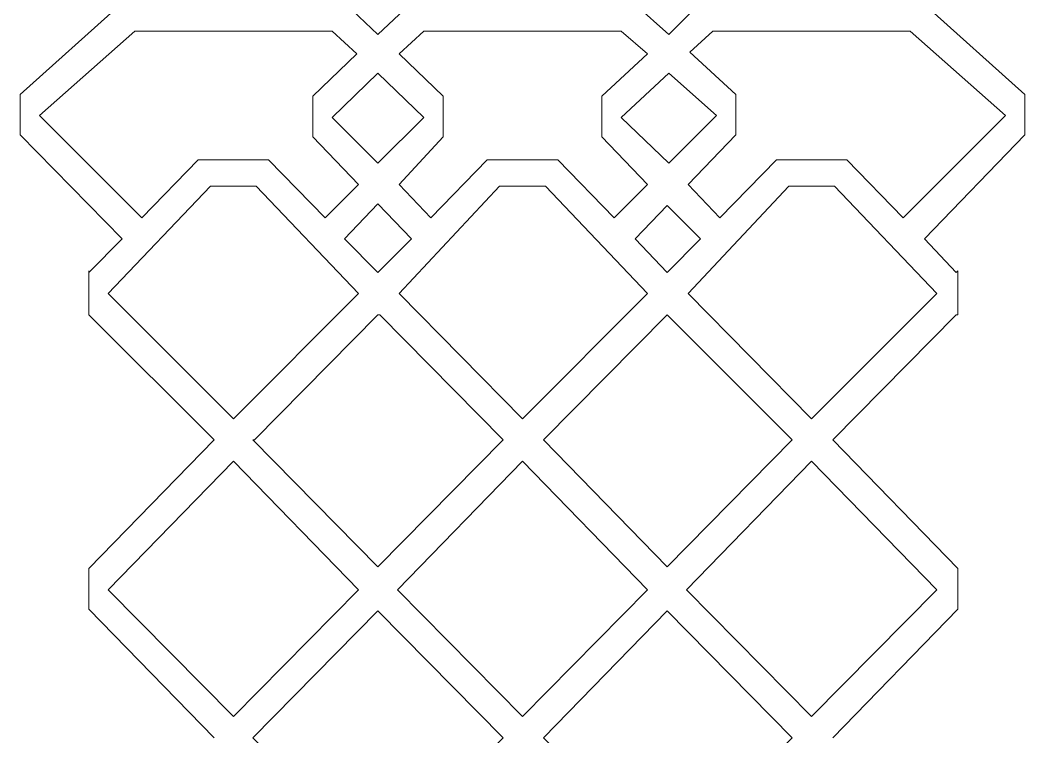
# Model space of a CAD drawing. Extents: x -66030 to 95157, y -13132 to 45879.
# Drawn here: x 44351 to 46577, y 34293 to 35881 of the extents above; entities that cross this region are included whole.
import ezdxf

# ---------------------------------------------------------------- set-up
doc = ezdxf.new("R2010")
doc.units = 0
doc.header["$LTSCALE"] = 100
doc.header["$MEASUREMENT"] = 0
doc.layers.get('0').update_dxf_attribs({"linetype": 'CONTINUOUS'})

msp = doc.modelspace()

# ---------------------------------------------------------------- linework, layer by layer
at = {"lineweight": 0}
for points in [[(45143.9, 36067.8), (45315.8, 36067.8), (45315.8, 35915.5), (45214.2, 35915.5), (45214.2, 35915.5), (45143.9, 35849.1), (45073.6, 35915.5), (45073.6, 35915.5), (44972.1, 35915.5), (44972.1, 36067.8), (45143.9, 36067.8)], [(45143.9, 36067.8), (45315.8, 36067.8), (45315.8, 35915.5), (45214.2, 35915.5), (45214.2, 35915.5), (45214.2, 35915.5), (45143.9, 35849.1), (45073.6, 35915.5), (45073.6, 35915.5), (45073.6, 35915.5), (44972.1, 35915.5), (44972.1, 36067.8), (45143.9, 36067.8)], [(45784.5, 36067.8), (45956.4, 36067.8), (45956.4, 35915.5), (45854.8, 35915.5), (45854.8, 35915.5), (45788.4, 35849.1), (45714.2, 35915.5), (45714.2, 35915.5), (45612.6, 35915.5), (45612.6, 36067.8), (45784.5, 36067.8)], [(45784.5, 36067.8), (45956.4, 36067.8), (45956.4, 35915.5), (45854.8, 35915.5), (45854.8, 35915.5), (45854.8, 35915.5), (45788.4, 35849.1), (45714.2, 35915.5), (45714.2, 35915.5), (45714.2, 35915.5), (45612.6, 35915.5), (45612.6, 36067.8), (45784.5, 36067.8)], [(45097, 35806.1), (44999.4, 35712.4), (44999.4, 35622.6), (45100.9, 35517.1), (45026.7, 35442.9), (44901.7, 35571.8), (44901.7, 35571.8), (44901.7, 35571.8), (44823.6, 35571.8), (44745.5, 35571.8), (44745.5, 35571.8), (44620.5, 35442.9), (44394, 35669.4), (44604.9, 35856.9), (44604.9, 35856.9), (44823.6, 35856.9), (45042.4, 35856.9), (45042.4, 35856.9), (45097, 35806.1)], [(45097, 35806.1), (44999.4, 35712.4), (44999.4, 35622.6), (45100.9, 35517.1), (45026.7, 35442.9), (44901.7, 35571.8), (44901.7, 35571.8), (44901.7, 35571.8), (44823.6, 35571.8), (44745.5, 35571.8), (44745.5, 35571.8), (44745.5, 35571.8), (44620.5, 35442.9), (44394, 35669.4), (44604.9, 35856.9), (44604.9, 35856.9), (44823.6, 35856.9), (45042.4, 35856.9), (45042.4, 35856.9), (45097, 35806.1)], [(45741.5, 35806.1), (45640, 35712.4), (45640, 35622.6), (45741.5, 35517.1), (45667.3, 35442.9), (45542.3, 35571.8), (45542.3, 35571.8), (45464.2, 35571.8), (45386.1, 35571.8), (45386.1, 35571.8), (45386.1, 35571.8), (45261.1, 35442.9), (45190.8, 35517.1), (45288.4, 35622.6), (45288.4, 35712.4), (45190.8, 35806.1), (45245.5, 35856.9), (45245.5, 35856.9), (45464.2, 35856.9), (45682.9, 35856.9), (45682.9, 35856.9), (45741.5, 35806.1)], [(45741.5, 35806.1), (45640, 35712.4), (45640, 35622.6), (45741.5, 35517.1), (45667.3, 35442.9), (45542.3, 35571.8), (45542.3, 35571.8), (45542.3, 35571.8), (45464.2, 35571.8), (45386.1, 35571.8), (45386.1, 35571.8), (45386.1, 35571.8), (45261.1, 35442.9), (45190.8, 35517.1), (45288.4, 35622.6), (45288.4, 35712.4), (45190.8, 35806.1), (45245.5, 35856.9), (45245.5, 35856.9), (45464.2, 35856.9), (45682.9, 35856.9), (45682.9, 35856.9), (45741.5, 35806.1)], [(45835.3, 35810.1), (45886, 35856.9), (45886, 35856.9), (46104.8, 35856.9), (46323.5, 35856.9), (46323.5, 35856.9), (46534.4, 35669.4), (46307.9, 35442.9), (46182.9, 35571.8), (46182.9, 35571.8), (46104.8, 35571.8), (46026.7, 35571.8), (46026.7, 35571.8), (46026.7, 35571.8), (45901.7, 35442.9), (45831.4, 35517.1), (45936.8, 35626.5), (45936.8, 35716.3), (45835.3, 35810.1)], [(45835.3, 35810.1), (45886, 35856.9), (45886, 35856.9), (46104.8, 35856.9), (46323.5, 35856.9), (46323.5, 35856.9), (46534.4, 35669.4), (46307.9, 35442.9), (46182.9, 35571.8), (46182.9, 35571.8), (46182.9, 35571.8), (46104.8, 35571.8), (46026.7, 35571.8), (46026.7, 35571.8), (46026.7, 35571.8), (45901.7, 35442.9), (45831.4, 35517.1), (45936.8, 35626.5), (45936.8, 35716.3), (45835.3, 35810.1)], [(45042.4, 35665.5), (45143.9, 35763.2), (45245.5, 35665.5), (45143.9, 35564), (45042.4, 35665.5)], [(45042.4, 35665.5), (45143.9, 35763.2), (45245.5, 35665.5), (45143.9, 35564), (45042.4, 35665.5)], [(45682.9, 35665.5), (45788.4, 35763.2), (45893.9, 35669.4), (45788.4, 35564), (45682.9, 35665.5)], [(45682.9, 35665.5), (45788.4, 35763.2), (45893.9, 35669.4), (45788.4, 35564), (45682.9, 35665.5)], [(44823.6, 34997.6), (44546.3, 35274.9), (44772.8, 35513.2), (44823.6, 35513.2), (44874.4, 35513.2), (45100.9, 35274.9), (44823.6, 34997.6)], [(44823.6, 34997.6), (44546.3, 35274.9), (44772.8, 35513.2), (44823.6, 35513.2), (44874.4, 35513.2), (45100.9, 35274.9), (44823.6, 34997.6)], [(45464.2, 34997.6), (45741.5, 35274.9), (45515, 35513.2), (45464.2, 35513.2), (45413.4, 35513.2), (45190.8, 35274.9), (45464.2, 34997.6)], [(45464.2, 34997.6), (45741.5, 35274.9), (45515, 35513.2), (45464.2, 35513.2), (45413.4, 35513.2), (45190.8, 35274.9), (45464.2, 34997.6)], [(46104.8, 34997.6), (46382.1, 35274.9), (46155.6, 35513.2), (46104.8, 35513.2), (46054, 35513.2), (45831.4, 35274.9), (46104.8, 34997.6)], [(46104.8, 34997.6), (46382.1, 35274.9), (46155.6, 35513.2), (46104.8, 35513.2), (46054, 35513.2), (45831.4, 35274.9), (46104.8, 34997.6)], [(45143.9, 35474.1), (45218.1, 35396), (45143.9, 35321.8), (45069.7, 35396), (45143.9, 35474.1)], [(45143.9, 35474.1), (45218.1, 35396), (45143.9, 35321.8), (45069.7, 35396), (45143.9, 35474.1)], [(45784.5, 35470.2), (45858.7, 35396), (45784.5, 35321.8), (45714.2, 35396), (45784.5, 35470.2)], [(45784.5, 35470.2), (45858.7, 35396), (45784.5, 35321.8), (45714.2, 35396), (45784.5, 35470.2)], [(45143.9, 35228.1), (45143.9, 35228.1), (45143.9, 35228.1), (45147.8, 35228.1), (45147.8, 35228.1), (45421.2, 34950.7), (45421.2, 34950.7), (45143.9, 34669.5), (44866.6, 34950.7), (44870.5, 34950.7), (45143.9, 35228.1)], [(45143.9, 35228.1), (45143.9, 35228.1), (45143.9, 35228.1), (45147.8, 35228.1), (45147.8, 35228.1), (45421.2, 34950.7), (45421.2, 34950.7), (45143.9, 34669.5), (44866.6, 34950.7), (44870.5, 34950.7), (45143.9, 35228.1)], [(45784.5, 35228.1), (46061.8, 34950.7), (46061.8, 34950.7), (45784.5, 34669.5), (45511.1, 34950.7), (45511.1, 34950.7), (45784.5, 35228.1)], [(45784.5, 35228.1), (46061.8, 34950.7), (46061.8, 34950.7), (45784.5, 34669.5), (45511.1, 34950.7), (45511.1, 34950.7), (45784.5, 35228.1)], [(44546.3, 34618.7), (44823.6, 34337.5), (45100.9, 34618.7), (44823.6, 34903.9), (44546.3, 34618.7)], [(44546.3, 34618.7), (44546.3, 34618.7), (44823.6, 34337.5), (45100.9, 34618.7), (45100.9, 34618.7), (45100.9, 34618.7), (44823.6, 34903.9), (44546.3, 34618.7), (44546.3, 34618.7)], [(45741.5, 34618.7), (45464.2, 34337.5), (45186.9, 34618.7), (45464.2, 34903.9), (45741.5, 34618.7)], [(45741.5, 34618.7), (45741.5, 34618.7), (45464.2, 34337.5), (45186.9, 34618.7), (45186.9, 34618.7), (45186.9, 34618.7), (45464.2, 34903.9), (45741.5, 34618.7), (45741.5, 34618.7)], [(46382.1, 34618.7), (46104.8, 34337.5), (45827.5, 34618.7), (46104.8, 34903.9), (46382.1, 34618.7)], [(46382.1, 34618.7), (46382.1, 34618.7), (46104.8, 34337.5), (45827.5, 34618.7), (45827.5, 34618.7), (45827.5, 34618.7), (46104.8, 34903.9), (46382.1, 34618.7), (46382.1, 34618.7)], [(45143.9, 34571.9), (45421.2, 34290.6), (45421.2, 34290.6), (45143.9, 34013.3), (44866.6, 34290.6), (44866.6, 34290.6), (45143.9, 34571.9)], [(45143.9, 34571.9), (45421.2, 34290.6), (45421.2, 34290.6), (45143.9, 34013.3), (44866.6, 34290.6), (44866.6, 34290.6), (45143.9, 34571.9)], [(45784.5, 34571.9), (46061.8, 34290.6), (46061.8, 34290.6), (45784.5, 34013.3), (45511.1, 34290.6), (45511.1, 34290.6), (45784.5, 34571.9)], [(45784.5, 34571.9), (46061.8, 34290.6), (46061.8, 34290.6), (45784.5, 34013.3), (45511.1, 34290.6), (45511.1, 34290.6), (45784.5, 34571.9)]]:
    msp.add_lwpolyline(points, close=True, dxfattribs=at)
for points in [[(44573.6, 35915.5), (44351, 35716.3), (44351, 35626.5), (44577.5, 35396), (44503.3, 35321.8), (44503.3, 35325.7), (44503.3, 35228.1), (44503.3, 35228.1), (44780.7, 34950.7), (44780.7, 34950.7), (44503.3, 34665.6), (44503.3, 34665.6), (44503.3, 34575.8), (44503.3, 34575.8), (44780.7, 34290.6)], [(44573.6, 35915.5), (44351, 35716.3), (44351, 35626.5), (44577.5, 35396), (44503.3, 35321.8), (44503.3, 35325.7), (44503.3, 35228.1), (44503.3, 35228.1), (44780.7, 34950.7), (44780.7, 34950.7), (44503.3, 34665.6), (44503.3, 34665.6), (44503.3, 34575.8), (44503.3, 34575.8), (44780.7, 34290.6)], [(46151.7, 34290.6), (46429, 34575.8), (46429, 34575.8), (46429, 34665.6), (46429, 34665.6), (46151.7, 34950.7), (46151.7, 34950.7), (46425.1, 35228.1), (46429, 35228.1), (46429, 35325.7), (46425.1, 35321.8), (46354.8, 35396), (46577.4, 35626.5), (46577.4, 35716.3), (46354.8, 35915.5)], [(46151.7, 34290.6), (46429, 34575.8), (46429, 34575.8), (46429, 34665.6), (46429, 34665.6), (46151.7, 34950.7), (46151.7, 34950.7), (46425.1, 35228.1), (46429, 35228.1), (46429, 35325.7), (46425.1, 35321.8), (46354.8, 35396), (46577.4, 35626.5), (46577.4, 35716.3), (46354.8, 35915.5)]]:
    msp.add_lwpolyline(points, dxfattribs=at)

doc.saveas('drawing.dxf')
